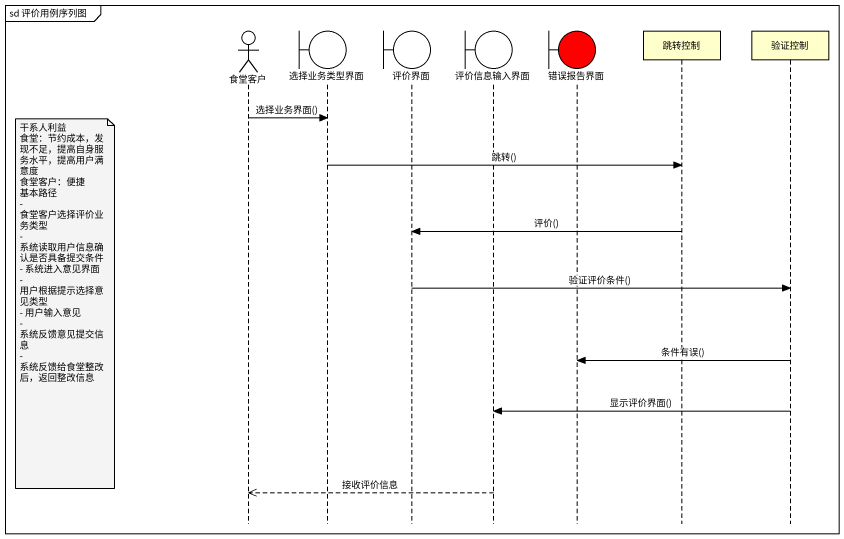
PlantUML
@startuml
mainframe sd 评价用例序列图
hide footbox
actor 食堂客户
boundary 选择业务类型界面
boundary 评价界面
boundary 评价信息输入界面
boundary 错误报告界面 #FF0000
participant 跳转控制
participant 验证控制

食堂客户 -> 选择业务类型界面 : 选择业务界面()
选择业务类型界面 -> 跳转控制 : 跳转()
跳转控制 -> 评价界面 : 评价()
评价界面 -> 验证控制 : 验证评价条件()
note left of 食堂客户
  干系人利益
  食堂：节约成本，发现不足，提高自身服务水平，提高用户满意度
  食堂客户：便捷
  基本路径
  - 食堂客户选择评价业务类型
  - 系统读取用户信息确认是否具备提交条件
  - 系统进入意见界面
  - 用户根据提示选择意见类型
  - 用户输入意见
  - 系统反馈意见提交信息
  - 系统反馈给食堂整改后，返回整改信息
end note
验证控制 -> 错误报告界面 : 条件有误()
验证控制 -> 评价信息输入界面 : 显示评价界面()
评价信息输入界面 -->> 食堂客户 : 接收评价信息
@enduml
